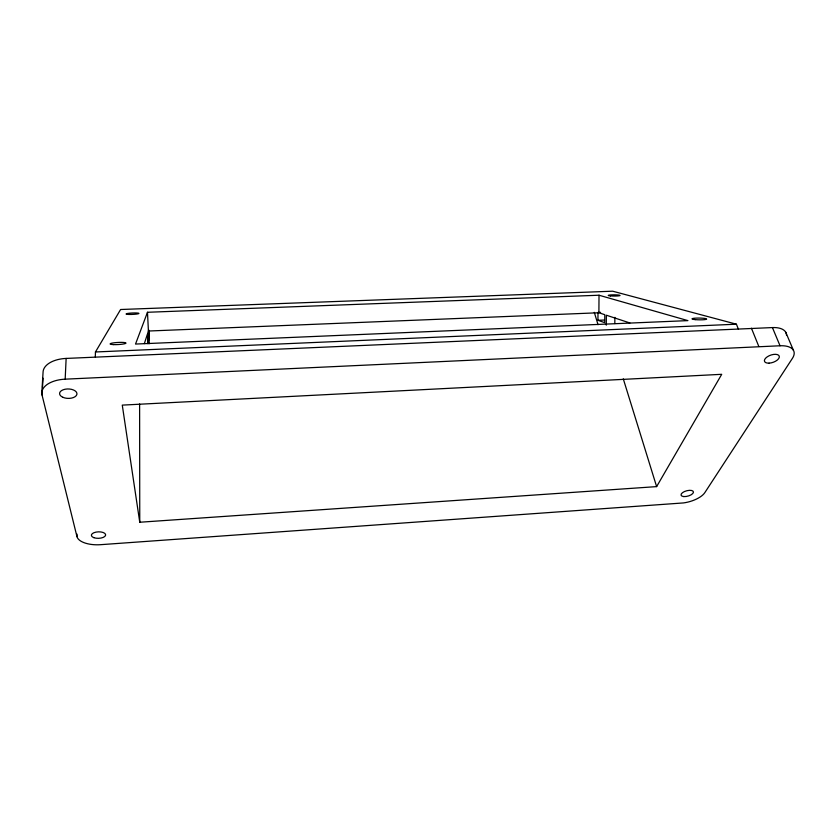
<?xml version="1.0" encoding="UTF-8"?>
<svg xmlns="http://www.w3.org/2000/svg" width="836" height="836" viewBox="0 0 836 836"><rect width="100%" height="100%" fill="white"/><g stroke="black" fill="none" stroke-linecap="round" stroke-linejoin="round"><path stroke-width="1.25" d="M148.536 330.659L148.965 339.05L148.087 341.934L147.659 333.397L148.421 331.025L598.9 312.758L604.783 314.691L604.731 322.665L597.939 320.303L597.991 312.455L600.593 312.35M598.9 312.758L599.015 295.223L147.481 312.277L135.526 344.056L687.913 320.616L599.015 295.223M606.288 325.173L606.361 315.214L629.863 322.957M614.826 323.563L614.878 317.346M95.314 356.972L95.45 351.977L120.603 309.508L612.673 291.2L736.422 324.201L738.292 328.924M41.8 393.119L43.054 372.417A25.989 14.494 1.5 0 1 66.138 358.425L772.422 327.576L780.03 345.77A23.648 11.495 -19.4 0 1 792.455 358.289L704.842 492.613A19.427 8.308 -15.3 0 1 683.493 502.927L100.571 544.685A21.6 9.823 -1.9 0 1 76.964 536.618L77.048 534.131M76.964 536.618L42.04 395A26.334 14.337 1.2 0 1 65.177 379.168L66.138 358.425M42.04 395L42.187 392.418M42.5 387.246L43.054 378.206M144.356 343.617L147.449 334.034L147.941 343.721M656.626 486.615L721.719 374.309L122.275 405.115L139.758 522.239L656.626 486.615L623.28 378.844M65.177 379.168L780.03 345.77M95.45 351.977L736.422 324.201M597.939 320.303L604.449 320.031M785.735 332.237L793.437 350.315M751.428 328.203L758.816 346.47M594.292 312.34L598.043 324.702M147.481 312.277L148.421 331.025M149.08 330.251L149.184 343.763M139.612 403.966L139.758 522.239M772.422 327.576A23.366 11.652 -19.7 0 1 786.519 335.194M93.956 537.694A7.127 3.24 -1.9 0 0 105.535 535.448A7.127 3.24 -1.9 0 0 96.046 532.104A7.127 3.24 -1.9 0 0 93.956 537.694M62.846 397.288A8.694 4.723 1.2 0 0 76.86 394.508A8.694 4.723 1.2 0 0 65.103 389.231A8.694 4.723 1.2 0 0 62.846 397.288M769.068 363.148A7.806 3.793 -19.4 0 0 779.277 356.251A7.806 3.793 -19.4 0 0 767.281 356.805A7.806 3.793 -19.4 0 0 769.068 363.148M683.796 496.574A6.416 2.748 -15.3 0 0 693.452 492.258A6.416 2.748 -15.3 0 0 684.465 491.537A6.416 2.748 -15.3 0 0 683.796 496.574M113.686 344.61A7.952 1.055 -3 0 0 125.985 343.157A7.952 1.055 -3 0 0 114.501 342.739A7.952 1.055 -3 0 0 113.686 344.61M695.207 319.624A7.284 0.878 0.8 0 0 706.639 319.122A7.284 0.878 0.8 0 0 696.283 318.108A7.284 0.878 0.8 0 0 695.207 319.624M610.426 295.923A5.957 0.617 0.1 0 0 620.051 295.547A5.957 0.617 0.1 0 0 612.036 294.868A5.957 0.617 0.1 0 0 610.426 295.923M128.995 314.451A6.479 0.711 -2.5 0 0 138.954 313.448A6.479 0.711 -2.5 0 0 129.538 313.197A6.479 0.711 -2.5 0 0 128.995 314.451"/></g></svg>
